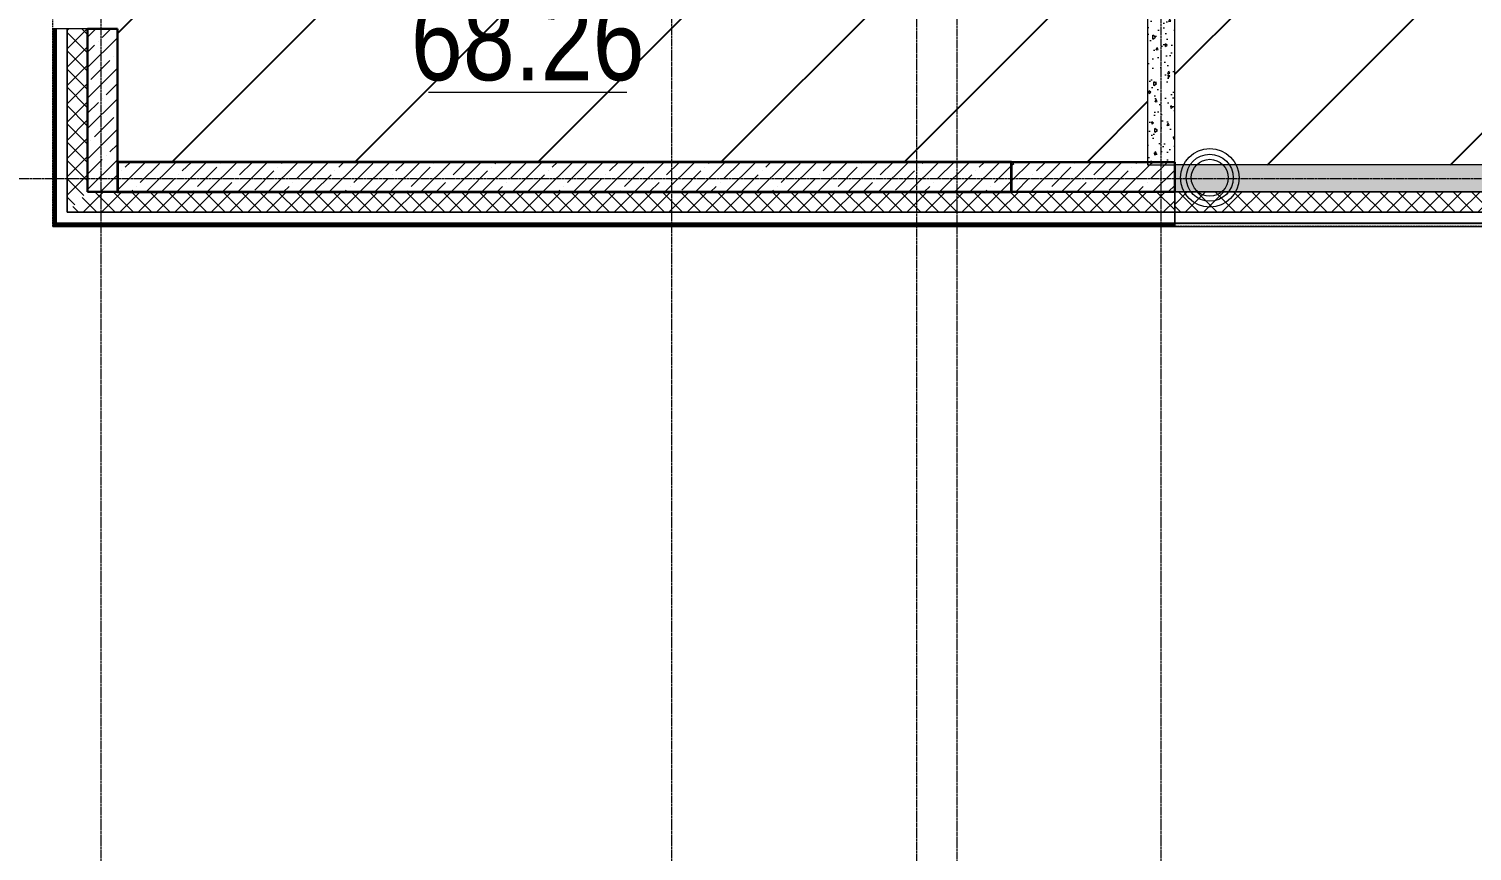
# Model space of a CAD drawing. Header units: millimetres. Extents: x 538266 to 1167394, y 114608 to 637157.
# Drawn here: x 828706 to 839327, y 130961 to 137013 of the extents above; entities that cross this region are included whole.
import ezdxf
from ezdxf.enums import TextEntityAlignment as Align

# ---------------------------------------------------------------- set-up
doc = ezdxf.new("R2010")
doc.units = ezdxf.units.MM
for name, pattern in [('CENTER2', [28.575, 19.05, -3.175, 3.175, -3.175]), ('DASHED', [19.05, 12.7, -6.35]), ('HIDDEN2', [4.7625, 3.175, -1.5875])]:
    doc.linetypes.add(name, pattern=pattern)
doc.layers.get('Defpoints').update_dxf_attribs({"color": 140})
doc.layers.add('A-AREA', color=7, linetype='Continuous', lineweight=15, true_color=0x7f7f7f)
doc.layers.add('РД_Оси_100', color=7, linetype='Continuous', lineweight=0, true_color=0x525252)
doc.layers.add('АР_Делит', color=120, linetype='Continuous', lineweight=0, plot=False)
for name, color, linetype, lineweight in [('АР_Колонны', 70, 'Continuous', 30), ('АР_площадь пом', 5, 'Continuous', 5), ('АР_Стены ЖБ', 7, 'Continuous', 35), ('АР_Стены ПЕНОблок', 52, 'Continuous', 20), ('АР_Тонкая', 254, 'Continuous', 5), ('АР_Утеплитель', 31, 'Continuous', 0), ('АР_Штриховка', 8, 'Continuous', 0)]:
    doc.layers.add(name, color=color, linetype=linetype, lineweight=lineweight)
doc.layers.add('ФВ-5', color=7, linetype='Continuous')
doc.styles.add('style1', font='ARIALN.TTF')

# ---------------------------------------------------------------- blocks, each defined once
blk = doc.blocks.new('MOK-МаркаПомещения1')
at = {"layer": 'A-AREA', "color": 0}
blk.add_line((-3.651, -1.944), (3.649, -1.944), dxfattribs=at)
at = {"layer": 'A-AREA', "color": 0, "style": 'style1'}
blk.add_attdef('АР-ПОМЕЩЕНИЕ:ПЛОЩАДЬ', text='', height=3, dxfattribs=at).set_placement((0, 0), align=Align.MIDDLE)
at = {"layer": 'Defpoints', "style": 'style1', "flags": 8}
blk.add_attdef('АР-ПОМЕЩЕНИЕ:НАИМЕНОВАНИЕ', text='', height=1, dxfattribs=at).set_placement((0, 2.956), align=Align.MIDDLE)
blk = doc.blocks.new('2_этаж')
at = {"layer": 'АР_Штриховка', "linetype": 'Continuous', "lineweight": 0, "true_color": 0x000000}
h = blk.add_hatch(dxfattribs=at)
h.set_pattern_fill('AR-CONC', color=18, angle=45, style=0)
h.set_pattern_definition([(95, (602274.53, -6e-11), (140.09465, 117.55338), [19.05, -209.55]), (40, (602274.53, -6e-11), (-160.01845, 110.17673), [15.24, -167.64058]), (145.45144, (602286.2, 9.8), (-19.9238, 227.7301), [16.19, -178.09024]), (91.1842, (602238.6, 35.92), (221.41024, 161.9534), [28.575, -314.325]), (141.63556, (602257.06, 49.42), (-7.0866, 342.82676), [24.285, -267.1356]), (36.18415, (602238.6, 35.92), (-7.0866, 342.82676), [22.85997, -251.45973]), (66, (602265.55, 44.9), (179.51998, 34.89515), [19.05, -209.55]), (11, (602265.55, 44.9), (-86.53993, 173.9412), [15.24, -167.64]), (116.45145, (602280.51, 47.81), (92.98005, 208.83634), [16.19, -178.08994]), (82.5, (602274.53, -6e-11), (-57.60547, 61.973414), [0, -165.608, 0, -170.18, 0, -168.275]), (52.5, (602274.53, -6e-11), (-23.589727, 118.087), [0, -97.028, 0, -161.798, 0, -64.135]), (12.5, (602234.48, -40.05), (99.927863, 91.826196), [0, -63.5, 0, -198.12, 0, -262.89]), (2.5, (602216.52, -58.01), (86.763904, 122.72239), [0, -82.55, 0, -131.572, 0, -186.69])])
h.paths.add_polyline_path([(680574, 136013), (680774, 136013), (680774, 140163), (680574, 140163)], flags=0)
h = blk.add_hatch(dxfattribs=at)
h.set_pattern_fill('_U', color=18, style=0, pattern_type=0)
h.set_pattern_definition([(360, (602274.5291, 0), (5e-17, 1), [])])
h.paths.add_polyline_path([(672519, 135558), (672544, 135583), (672544, 137013), (672519, 137013)], flags=0)
h = blk.add_hatch(dxfattribs=at)
h.set_pattern_fill('ANSI37', color=18, scale=30, style=0)
h.set_pattern_definition([(45, (602274.53, 0), (-67.35192, 67.35192), []), (135, (602274.53, 0), (-67.35192, -67.35192), [])])
h.paths.add_polyline_path([(672624, 135663), (672774, 135813), (672774, 137013), (672624, 137013)], flags=0)
h = blk.add_hatch(dxfattribs=at)
h.set_pattern_fill('AR-CONC', color=18, angle=-360, style=0)
h.set_pattern_definition([(50, (602274.53, 6e-11), (182.18467, -15.93909), [19.05, -209.55]), (355, (602274.53, 6e-11), (-35.24342, 191.05685), [15.24, -167.64058]), (100.45144, (602289.71, -1.33), (146.94125, 175.11775), [16.19, -178.09024]), (46.1842, (602274.53, 50.8), (271.07904, -42.04233), [28.575, -314.325]), (96.63556, (602297.12, 47.3), (237.40413, 247.42612), [24.28502, -267.1356]), (351.18415, (602274.53, 50.8), (237.40413, 247.42612), [22.85997, -251.45973]), (21, (602299.93, 38.1), (151.61439, -102.2652), [19.05, -209.55]), (326, (602299.93, 38.1), (61.80203, 184.18797), [15.24, -167.64]), (71.45145, (602312.56, 29.58), (213.41642, 81.92277), [16.19, -178.08994]), (37.5, (602274.53, 6e-11), (3.088603, 84.55504), [0, -165.608, 0, -170.18, 0, -168.275]), (7.5, (602274.53, 6e-11), (66.819663, 100.180575), [0, -97.028, 0, -161.798, 0, -64.135]), (327.5, (602217.89, 6e-11), (135.590595, -5.728744), [0, -63.5, 0, -198.12, 0, -262.89]), (317.5, (602192.49, 6e-11), (148.12918, 25.42649), [0, -82.55, 0, -131.572, 0, -186.69])])
h.paths.add_polyline_path([(699674, 135813), (699674, 136013), (680774, 136013), (680774, 135813)], flags=0)
h = blk.add_hatch(dxfattribs=at)
h.set_pattern_fill('ANSI37', color=18, scale=30, angle=-360, style=0)
h.set_pattern_definition([(45, (602274.53, 6e-11), (-67.35192, 67.35192), []), (135, (602274.53, 6e-11), (-67.35192, -67.35192), [])])
h.paths.add_polyline_path([(699674, 135663), (699674, 135813), (680774, 135813), (680774, 135663)], flags=0)
h = blk.add_hatch(dxfattribs=at)
h.set_pattern_fill('_U', color=18, angle=-360, style=0, pattern_type=0)
h.set_pattern_definition([(360, (602274.5291, 6e-11), (0, 1), [])])
h.paths.add_polyline_path([(699674, 135558), (699674, 135583), (680774, 135583), (680774, 135558)], flags=0)
at = {"layer": 'АР_Делит', "color": 18, "true_color": 0x000000}
for radius in [216, 173, 136]:
    blk.add_circle((681032, 135917), radius, dxfattribs=at)
at = {"layer": 'АР_Колонны', "color": 18, "linetype": 'HIDDEN2', "lineweight": 25, "true_color": 0x000000}
for p, q in [((672774, 137013), (672994, 137013)), ((672774, 135813), (672774, 137013)), ((672994, 137013), (672994, 135813)), ((679574, 136033), (680774, 136033)), ((679574, 135813), (679574, 136033)), ((680774, 136033), (680774, 135813)), ((672994, 135813), (672774, 135813)), ((680774, 135813), (679574, 135813))]:
    blk.add_line(p, q, dxfattribs=at)
at = {"layer": 'АР_Колонны', "color": 18, "linetype": 'Continuous', "lineweight": 15, "true_color": 0x000000}
for p, q in [((672994, 137013), (672774, 137013)), ((672774, 137013), (672774, 135813)), ((672994, 137013), (672774, 137013)), ((672774, 137013), (672774, 135813)), ((672994, 135813), (672994, 137013)), ((672994, 135813), (672994, 137013)), ((679574, 136033), (679574, 135813)), ((680774, 136033), (679574, 136033)), ((680774, 136033), (679574, 136033)), ((679574, 136033), (679574, 135813)), ((680774, 135813), (680774, 136033)), ((680774, 135813), (680774, 136033)), ((672774, 135813), (672994, 135813)), ((672774, 135813), (672994, 135813)), ((679574, 135813), (680774, 135813)), ((679574, 135813), (680774, 135813))]:
    blk.add_line(p, q, dxfattribs=at)
at = {"layer": 'АР_Стены ЖБ', "color": 18, "linetype": 'Continuous', "lineweight": 30, "true_color": 0x000000}
for p, q in [((672994, 137013), (672774, 137013)), ((672774, 137013), (672774, 135813)), ((672994, 135813), (672994, 137013)), ((680774, 136033), (679574, 136033)), ((679574, 136033), (679574, 135813)), ((680774, 135813), (680774, 136033)), ((672774, 135813), (672994, 135813)), ((679574, 135813), (680774, 135813))]:
    blk.add_line(p, q, dxfattribs=at)
at = {"layer": 'АР_Стены ЖБ', "color": 18, "linetype": 'Continuous', "lineweight": 35, "true_color": 0x000000}
for p, q in [((672994, 136033), (672994, 135813)), ((679574, 136033), (672994, 136033)), ((679574, 135813), (679574, 136033)), ((672994, 135813), (679574, 135813))]:
    blk.add_line(p, q, dxfattribs=at)
at = {"layer": 'АР_Стены ПЕНОблок', "color": 18, "linetype": 'Continuous', "lineweight": 20, "true_color": 0x000000}
for p, q in [((680574, 140163), (680574, 136013)), ((680774, 136013), (680774, 140163)), ((680574, 136013), (680774, 136013)), ((699674, 136013), (680774, 136013)), ((680774, 136013), (680774, 135813)), ((680774, 135813), (699674, 135813))]:
    blk.add_line(p, q, dxfattribs=at)
at = {"layer": 'АР_Тонкая', "color": 18, "linetype": 'Continuous', "lineweight": 5, "true_color": 0x000000}
for p, q in [((672544, 137013), (672519, 137013)), ((672519, 137013), (672519, 135558)), ((672624, 137013), (672544, 137013)), ((672544, 137013), (672544, 135583)), ((672544, 135583), (672544, 137013)), ((672624, 135663), (672624, 137013)), ((680774, 135663), (672624, 135663)), ((699674, 135663), (680774, 135663)), ((680774, 135663), (680774, 135583)), ((680774, 135583), (680774, 135663)), ((672519, 135558), (680774, 135558)), ((672544, 135583), (680774, 135583)), ((680774, 135583), (672544, 135583)), ((680774, 135583), (699674, 135583)), ((699674, 135583), (680774, 135583)), ((680774, 135583), (680774, 135558)), ((680774, 135558), (680774, 135583)), ((680774, 135558), (699674, 135558))]:
    blk.add_line(p, q, dxfattribs=at)
at = {"layer": 'АР_Утеплитель', "color": 18, "linetype": 'Continuous', "lineweight": 0, "true_color": 0x000000}
for p, q in [((672774, 137013), (672624, 137013)), ((672624, 137013), (672624, 135663)), ((672774, 135813), (672774, 137013)), ((680774, 135813), (672774, 135813)), ((699674, 135813), (680774, 135813)), ((680774, 135813), (680774, 135663)), ((680774, 135663), (680774, 135813)), ((672624, 135663), (680774, 135663)), ((680774, 135663), (699674, 135663))]:
    blk.add_line(p, q, dxfattribs=at)
at = {"layer": 'АР_Штриховка', "color": 18, "linetype": 'Continuous', "lineweight": 5, "true_color": 0x000000}
for p, q in [((672774, 136953), (672834, 137013)), ((672882, 136949), (672946, 137013)), ((672774, 136728), (672994, 136948)), ((672854, 136921), (672854, 136921)), ((672774, 136841), (672826, 136893)), ((672966, 136809), (672966, 136809)), ((672774, 136504), (672994, 136724)), ((672798, 136640), (672938, 136781)), ((672910, 136528), (672994, 136612)), ((672774, 136279), (672994, 136499)), ((672882, 136500), (672882, 136500)), ((672774, 136392), (672854, 136472)), ((672774, 136055), (672994, 136275)), ((672826, 136219), (672966, 136360)), ((672798, 136191), (672798, 136191)), ((672938, 136107), (672994, 136163)), ((672910, 136079), (672910, 136079)), ((672774, 135943), (672882, 136051)), ((672774, 135830), (672994, 136050)), ((672994, 135826), (673201, 136033)), ((673022, 135967), (673022, 135967)), ((673050, 135995), (673089, 136033)), ((673162, 135883), (673303, 136023)), ((673205, 135813), (673425, 136033)), ((673430, 135813), (673650, 136033)), ((673471, 135967), (673538, 136033)), ((673583, 135854), (673724, 135995)), ((673654, 135813), (673874, 136033)), ((673752, 136023), (673752, 136023)), ((673879, 135813), (674099, 136033)), ((673892, 135939), (673987, 136033)), ((674004, 135826), (674145, 135967)), ((674103, 135813), (674323, 136033)), ((674173, 135995), (674173, 135995)), ((674201, 136023), (674211, 136033)), ((674313, 135911), (674436, 136033)), ((674328, 135813), (674548, 136033)), ((674552, 135813), (674772, 136033)), ((674594, 135967), (674594, 135967)), ((674622, 135995), (674660, 136033)), ((674734, 135883), (674874, 136023)), ((674777, 135813), (674997, 136033)), ((675001, 135813), (675221, 136033)), ((675043, 135967), (675109, 136033)), ((675155, 135854), (675295, 135995)), ((675226, 135813), (675446, 136033)), ((675323, 136023), (675323, 136023)), ((675450, 135813), (675670, 136033)), ((675464, 135939), (675558, 136033)), ((675576, 135826), (675716, 135967)), ((675675, 135813), (675895, 136033)), ((675744, 135995), (675744, 135995)), ((675772, 136023), (675783, 136033)), ((675885, 135911), (676007, 136033)), ((675900, 135813), (676120, 136033)), ((676124, 135813), (676344, 136033)), ((676165, 135967), (676165, 135967)), ((676193, 135995), (676232, 136033)), ((676306, 135883), (676446, 136023)), ((676349, 135813), (676569, 136033)), ((676573, 135813), (676793, 136033)), ((676614, 135967), (676681, 136033)), ((676726, 135854), (676867, 135995)), ((676798, 135813), (677018, 136033)), ((676895, 136023), (676895, 136023)), ((677022, 135813), (677242, 136033)), ((677035, 135939), (677130, 136033)), ((677147, 135826), (677288, 135967)), ((677247, 135813), (677467, 136033)), ((677316, 135995), (677316, 135995)), ((677344, 136023), (677354, 136033)), ((677456, 135911), (677579, 136033)), ((677471, 135813), (677691, 136033)), ((677696, 135813), (677916, 136033)), ((677737, 135967), (677737, 135967)), ((677765, 135995), (677803, 136033)), ((677877, 135883), (678017, 136023)), ((677920, 135813), (678140, 136033)), ((678145, 135813), (678365, 136033)), ((678186, 135967), (678252, 136033)), ((678298, 135854), (678438, 135995)), ((678369, 135813), (678589, 136033)), ((678466, 136023), (678466, 136023)), ((678594, 135813), (678814, 136033)), ((678607, 135939), (678701, 136033)), ((678719, 135826), (678859, 135967)), ((678818, 135813), (679038, 136033)), ((678887, 135995), (678887, 135995)), ((678915, 136023), (678926, 136033)), ((679028, 135911), (679150, 136033)), ((679043, 135813), (679263, 136033)), ((679267, 135813), (679487, 136033)), ((679308, 135967), (679308, 135967)), ((679336, 135995), (679375, 136033)), ((679449, 135883), (679574, 136007)), ((679574, 135895), (679712, 136033)), ((679574, 136007), (679589, 136023)), ((679716, 135813), (679936, 136033)), ((679757, 135967), (679824, 136033)), ((679870, 135854), (680010, 135995)), ((679941, 135813), (680161, 136033)), ((680038, 136023), (680038, 136023)), ((680165, 135813), (680385, 136033)), ((680178, 135939), (680273, 136033)), ((680291, 135826), (680431, 135967)), ((680390, 135813), (680610, 136033)), ((680459, 135995), (680459, 135995)), ((680487, 136023), (680497, 136033)), ((680599, 135911), (680722, 136033)), ((680614, 135813), (680774, 135973)), ((672869, 135813), (672994, 135938)), ((672994, 135938), (672994, 135939)), ((673134, 135854), (673134, 135854)), ((673318, 135813), (673415, 135911)), ((673443, 135939), (673443, 135939)), ((673767, 135813), (673836, 135883)), ((673864, 135911), (673864, 135911)), ((674216, 135813), (674257, 135854)), ((674285, 135883), (674285, 135883)), ((674440, 135813), (674566, 135939)), ((674706, 135854), (674706, 135854)), ((674889, 135813), (674987, 135911)), ((675015, 135939), (675015, 135939)), ((675338, 135813), (675407, 135883)), ((675436, 135911), (675436, 135911)), ((675787, 135813), (675828, 135854)), ((675857, 135883), (675857, 135883)), ((676012, 135813), (676137, 135939)), ((676277, 135854), (676277, 135854)), ((676461, 135813), (676558, 135911)), ((676586, 135939), (676586, 135939)), ((676910, 135813), (676979, 135883)), ((677007, 135911), (677007, 135911)), ((677359, 135813), (677400, 135854)), ((677428, 135883), (677428, 135883)), ((677583, 135813), (677709, 135939)), ((677849, 135854), (677849, 135854)), ((678032, 135813), (678130, 135911)), ((678158, 135939), (678158, 135939)), ((678481, 135813), (678551, 135883)), ((678579, 135911), (678579, 135911)), ((678930, 135813), (678972, 135854)), ((679000, 135883), (679000, 135883)), ((679155, 135813), (679280, 135939)), ((679421, 135854), (679421, 135854)), ((679492, 135813), (679574, 135895)), ((679604, 135813), (679701, 135911)), ((679729, 135939), (679729, 135939)), ((680053, 135813), (680122, 135883)), ((680150, 135911), (680150, 135911)), ((680502, 135813), (680543, 135854)), ((680571, 135883), (680571, 135883)), ((680726, 135813), (680774, 135860)), ((672981, 135813), (672994, 135826)), ((673093, 135813), (673106, 135826)), ((673555, 135826), (673555, 135826)), ((674665, 135813), (674678, 135826)), ((675127, 135826), (675127, 135826)), ((676236, 135813), (676249, 135826)), ((676698, 135826), (676698, 135826)), ((677808, 135813), (677821, 135826)), ((678270, 135826), (678270, 135826)), ((679379, 135813), (679392, 135826)), ((679841, 135826), (679841, 135826))]:
    blk.add_line(p, q, dxfattribs=at)
at = {"layer": 'АР_Штриховка', "color": 18, "linetype": 'Continuous', "lineweight": 0, "true_color": 0x000000}
for p, q in [((672843, 135663), (672733, 135773)), ((672741, 135663), (672891, 135813)), ((672978, 135663), (672828, 135813)), ((672876, 135663), (673026, 135813)), ((673112, 135663), (672962, 135813)), ((673011, 135663), (673161, 135813)), ((673247, 135663), (673097, 135813)), ((673145, 135663), (673295, 135813)), ((673382, 135663), (673232, 135813)), ((673280, 135663), (673430, 135813)), ((673516, 135663), (673366, 135813)), ((673415, 135663), (673565, 135813)), ((673651, 135663), (673501, 135813)), ((673549, 135663), (673699, 135813)), ((673786, 135663), (673636, 135813)), ((673684, 135663), (673834, 135813)), ((673920, 135663), (673770, 135813)), ((673819, 135663), (673969, 135813)), ((674055, 135663), (673905, 135813)), ((673953, 135663), (674103, 135813)), ((674190, 135663), (674040, 135813)), ((674088, 135663), (674238, 135813)), ((674325, 135663), (674175, 135813)), ((674223, 135663), (674373, 135813)), ((674459, 135663), (674309, 135813)), ((674358, 135663), (674508, 135813)), ((674594, 135663), (674444, 135813)), ((674492, 135663), (674642, 135813)), ((674729, 135663), (674579, 135813)), ((674627, 135663), (674777, 135813)), ((674863, 135663), (674713, 135813)), ((674762, 135663), (674912, 135813)), ((674998, 135663), (674848, 135813)), ((674896, 135663), (675046, 135813)), ((675133, 135663), (674983, 135813)), ((675031, 135663), (675181, 135813)), ((675268, 135663), (675118, 135813)), ((675166, 135663), (675316, 135813)), ((675402, 135663), (675252, 135813)), ((675300, 135663), (675450, 135813)), ((675537, 135663), (675387, 135813)), ((675435, 135663), (675585, 135813)), ((675672, 135663), (675522, 135813)), ((675570, 135663), (675720, 135813)), ((675806, 135663), (675656, 135813)), ((675705, 135663), (675855, 135813)), ((675941, 135663), (675791, 135813)), ((675839, 135663), (675989, 135813)), ((676076, 135663), (675926, 135813)), ((675974, 135663), (676124, 135813)), ((676210, 135663), (676060, 135813)), ((676109, 135663), (676259, 135813)), ((676345, 135663), (676195, 135813)), ((676243, 135663), (676393, 135813)), ((676480, 135663), (676330, 135813)), ((676378, 135663), (676528, 135813)), ((676615, 135663), (676465, 135813)), ((676513, 135663), (676663, 135813)), ((676749, 135663), (676599, 135813)), ((676648, 135663), (676798, 135813)), ((676884, 135663), (676734, 135813)), ((676782, 135663), (676932, 135813)), ((677019, 135663), (676869, 135813)), ((676917, 135663), (677067, 135813)), ((677153, 135663), (677003, 135813)), ((677052, 135663), (677202, 135813)), ((677288, 135663), (677138, 135813)), ((677186, 135663), (677336, 135813)), ((677423, 135663), (677273, 135813)), ((677321, 135663), (677471, 135813)), ((677557, 135663), (677407, 135813)), ((677456, 135663), (677606, 135813)), ((677692, 135663), (677542, 135813)), ((677590, 135663), (677740, 135813)), ((677827, 135663), (677677, 135813)), ((677725, 135663), (677875, 135813)), ((677962, 135663), (677812, 135813)), ((677860, 135663), (678010, 135813)), ((678096, 135663), (677946, 135813)), ((677995, 135663), (678145, 135813)), ((678231, 135663), (678081, 135813)), ((678129, 135663), (678279, 135813)), ((678366, 135663), (678216, 135813)), ((678264, 135663), (678414, 135813)), ((678500, 135663), (678350, 135813)), ((678399, 135663), (678549, 135813)), ((678635, 135663), (678485, 135813)), ((678533, 135663), (678683, 135813)), ((678770, 135663), (678620, 135813)), ((678668, 135663), (678818, 135813)), ((678905, 135663), (678755, 135813)), ((678803, 135663), (678953, 135813)), ((679039, 135663), (678889, 135813)), ((678937, 135663), (679087, 135813)), ((679174, 135663), (679024, 135813)), ((679072, 135663), (679222, 135813)), ((679309, 135663), (679159, 135813)), ((679207, 135663), (679357, 135813)), ((679443, 135663), (679293, 135813)), ((679342, 135663), (679492, 135813)), ((679578, 135663), (679428, 135813)), ((679476, 135663), (679626, 135813)), ((679713, 135663), (679563, 135813)), ((679611, 135663), (679761, 135813)), ((679847, 135663), (679697, 135813)), ((679746, 135663), (679896, 135813)), ((679982, 135663), (679832, 135813)), ((679880, 135663), (680030, 135813)), ((680117, 135663), (679967, 135813)), ((680015, 135663), (680165, 135813)), ((680252, 135663), (680102, 135813)), ((680150, 135663), (680300, 135813)), ((680386, 135663), (680236, 135813)), ((680285, 135663), (680435, 135813)), ((680521, 135663), (680371, 135813)), ((680419, 135663), (680569, 135813)), ((680656, 135663), (680506, 135813)), ((680554, 135663), (680704, 135813)), ((680774, 135680), (680640, 135813)), ((680689, 135663), (680774, 135748)), ((672708, 135663), (672666, 135706)), ((672519, 135559), (680774, 135559)), ((672520, 135560), (680774, 135560)), ((672521, 135561), (680774, 135561)), ((672522, 135562), (680774, 135562)), ((672523, 135563), (680774, 135563)), ((672524, 135564), (680774, 135564)), ((672525, 135565), (680774, 135565)), ((672526, 135566), (680774, 135566)), ((672527, 135567), (680774, 135567)), ((672528, 135568), (680774, 135568)), ((672529, 135569), (680774, 135569)), ((672530, 135570), (680774, 135570)), ((672531, 135571), (680774, 135571)), ((672532, 135572), (680774, 135572)), ((672533, 135573), (680774, 135573)), ((672534, 135574), (680774, 135574)), ((672535, 135575), (680774, 135575)), ((672536, 135576), (680774, 135576)), ((672537, 135577), (680774, 135577)), ((672538, 135578), (680774, 135578)), ((672539, 135579), (680774, 135579)), ((672540, 135580), (680774, 135580)), ((672541, 135581), (680774, 135581)), ((672542, 135582), (680774, 135582)), ((672543, 135583), (680774, 135583))]:
    blk.add_line(p, q, dxfattribs=at)
at = {"layer": 'АР_площадь пом', "color": 18, "linetype": 'Continuous', "lineweight": 15, "true_color": 0x000000}
ref = blk.add_blockref('MOK-МаркаПомещения1', (676013, 136935), dxfattribs=dict(at, xscale=200, yscale=200, zscale=100))
ref.add_attrib('АР-ПОМЕЩЕНИЕ:НАИМЕНОВАНИЕ', 'Учебный класс (2-4 классы)', dxfattribs={"layer": 'Defpoints', "height": 200, "style": 'style1'}).set_placement((676013, 137526), align=Align.MIDDLE)
ref.add_attrib('АР-ПОМЕЩЕНИЕ:ПЛОЩАДЬ', '68.26', dxfattribs={"layer": 'A-AREA', "color": 0, "height": 600, "style": 'style1'}).set_placement((676013, 136935), align=Align.MIDDLE)
at = {"layer": 'Defpoints', "color": 18, "true_color": 0x000000, "style": 'style1'}
for p in [(677971, 219836), (678101, 211681)]:
    blk.add_attdef('АР-ПОМЕЩЕНИЕ:НАИМЕНОВАНИЕ', text='', height=100, dxfattribs=at).set_placement(p, align=Align.MIDDLE)
blk = doc.blocks.new('СОШ_2200_АР_ОСИ_М100_28.05.24')
at = {"layer": 'АР_Делит', "color": 251, "linetype": 'DASHED', "true_color": 0x636466}
blk.add_lwpolyline([(114955, 135155), (114955, -355), (93595.036, -355), (93595.036, 13855), (94145, 13855), (94145, 68320), (66055, 68320), (66055, 13857.73), (83455, 13857.73), (83455, -355), (45245, -355), (45245, 13145), (44695, 13145), (44695, 26755), (45245, 26755), (45245, 68320), (20455, 68320), (20455, 26755), (27955, 26755), (27955, 13145), (-355, 13145), (-355, 100855)], dxfattribs=at)
at = {"layer": 'РД_Оси_100', "color": 251, "linetype": 'CENTER2', "true_color": 0x636466}
for p, q in [((0, -6155), (0, 139938.679)), ((4200, -6155), (4200, 139938.679)), ((-5954.958, 13500), (29555, 13500))]:
    blk.add_line(p, q, dxfattribs=at)
for points in [[(5849.555, 139938.679), (6000, 139538.679), (6000, -6194.559)], [(6300, -6195.83), (6300, 139538.679), (6450, 139938.679)], [(7800, -6155), (7800, 139938.679)]]:
    blk.add_lwpolyline(points, dxfattribs=at)

msp = doc.modelspace()

# ---------------------------------------------------------------- hatches: boundary and pattern name
at = {"layer": 'ФВ-5'}
h = msp.add_hatch(dxfattribs=at)
h.set_pattern_fill('ANSI31', color=3, scale=300)
h.paths.add_polyline_path([(856938, 141853), (856718, 141633), (856718, 141594), (856418, 141594), (856418, 142494), (856718, 142494), (856718, 142082), (856938, 142302), (856938, 143613), (856038, 143613), (856038, 143603), (853264, 143603, -0.558775), (852896, 143603), (851388, 143603, -0.414214), (851688, 143303, -1), (851088, 143303, -0.414214), (851388, 143603), (850280, 143603, -0.558775), (849912, 143603), (849138, 143603), (848238, 143603), (847308, 143603), (847308, 143383), (846938, 143383), (846938, 143453), (846938, 143603), (846438, 143603), (846438, 142703), (846738, 142703), (846738, 142583), (846318, 142583), (846318, 143603), (845838, 143603), (842358, 143603), (842358, 143383), (842068, 143383), (842068, 143603), (841438, 143603), (839883, 143603, -0.333315), (840099, 143315, -1), (839499, 143315, -0.333315), (839715, 143603), (838680, 143603, -0.558775), (838312, 143603), (837508, 143603), (837508, 143383), (837138, 143383), (837138, 141363), (837148, 141363), (837148, 140163), (837138, 136013), (837202, 136013, -0.618518), (837589, 136013), (840886, 136013, -0.618518), (841273, 136013), (841438, 136013), (841438, 136033), (842314, 136033, -0.582347), (842689, 136013), (843586, 136013, -0.618518), (843973, 136013), (844402, 136013, -0.618518), (844789, 136013), (845838, 136013), (845838, 136033), (847038, 136033), (848238, 136031), (848238, 136033), (849138, 136033), (850196, 136030, -0.587964), (850573, 136013), (851002, 136013, -0.618518), (851389, 136013), (852286, 136013, -0.618518), (852673, 136013), (853102, 136013, -0.618518), (853489, 136013), (855286, 136013, -0.618518), (855673, 136013), (856037, 136013), (856038, 136014), (856038, 136313), (856786, 136313), (856938, 136465)])
h.paths.add_polyline_path([(851418, 140993), (851968, 140993, -1), (851968, 140393), (851418, 140393, -1)], flags=16)
h.paths.add_polyline_path([(847058, 139675, -1), (846625, 139675, -1)], flags=16)
h.paths.add_polyline_path([(847014, 139675, -1), (846668, 139675, -1)], flags=0)
h.paths.add_polyline_path([(846977, 139675, -1), (846705, 139675, -1)], flags=0)
h.paths.add_polyline_path([(846738, 141603), (846438, 141603), (846438, 142503), (846738, 142503)], flags=16)
h.paths.add_polyline_path([(844344, 140389), (843794, 140389, -1), (843794, 140989), (844344, 140989, -1)], flags=16)
h.paths.add_polyline_path([(836345, 144457, -0.893187), (836938, 144525), (836938, 145103), (835938, 145103), (833188, 145103, -0.582884), (832812, 145103), (829358, 145103), (829358, 144737, -0.255743), (829458, 144555, -0.284268), (829338, 144362), (829338, 141213), (829358, 141213), (829358, 140313), (829351, 139257, -0.265015), (829458, 139071, -0.284268), (829338, 138878), (829338, 138449, -0.284268), (829458, 138255, -0.284268), (829338, 138062), (829338, 137013), (829358, 137013), (829358, 136033), (835938, 136033), (836938, 136033), (836938, 139613), (836628, 139613), (836628, 140513), (836928, 140513), (836928, 140893), (836508, 140893), (836508, 142033), (836938, 142033), (836938, 143618, -0.284268), (836818, 143811, -0.284268), (836938, 144005), (836938, 144390, -0.893187)])
h.paths.add_polyline_path([(840538, 148013), (840538, 150213), (840538, 150413), (840538, 151713), (840538, 156113), (841188, 156113), (841188, 156333), (841428, 156333), (841428, 156683, -0.270169), (841318, 156871, -0.270169), (841428, 157060), (841428, 158017, -0.270169), (841318, 158205, -0.270169), (841428, 158393), (841428, 158493), (840858, 158493), (840858, 158718), (840583, 159195), (840604, 159207), (840605, 159207, -0.120105), (840858, 159268), (840858, 159293), (840858, 159438), (840583, 159915), (840604, 159927), (840605, 159927, -0.120105), (840858, 159988), (840858, 160013), (840858, 161103), (840440, 161103, -0.594367), (840060, 161103), (838657, 161080, -0.414214), (838957, 160780, -1), (838357, 160780, -0.414214), (838657, 161080), (838352, 161096, -0.581306), (837976, 161103), (837868, 161103), (837868, 159543), (837868, 158590), (837148, 158590), (837148, 157813), (837148, 157743, -0.270169), (837258, 157555, -0.270169), (837148, 157367), (837148, 155699, -0.910455), (837743, 155644, -0.910455), (837148, 155588), (837148, 154760, -0.270169), (837258, 154571, -0.270169), (837148, 154383), (837148, 154113), (837148, 153213), (837148, 149223), (837138, 149003), (835938, 149003), (829358, 149003), (829358, 148637, -0.255743), (829458, 148455, -0.284268), (829338, 148262), (829338, 146165, -0.284268), (829458, 145971, -0.255743), (829358, 145789), (829358, 145693), (829578, 145693), (829578, 145323), (832816, 145323, -0.558775), (833184, 145323), (835938, 145323), (835938, 145603), (837138, 145603), (837138, 145290), (837138, 145290), (837138, 145103), (837138, 144001, -0.259982), (837250, 143823), (838308, 143823, -0.582884), (838684, 143823), (841438, 143823), (841439, 143823), (842338, 143823), (845838, 143823), (847038, 143823), (848238, 143823), (849138, 143823), (849908, 143823, -0.582884), (850284, 143823), (852892, 143823, -0.582884), (853268, 143823), (855158, 143823), (855158, 144113), (855783, 144113), (856038, 144113), (856038, 144113), (856728, 144113), (856738, 144123), (856738, 148413), (856038, 148413), (856038, 148713), (855170, 148713, -0.594367), (854790, 148713), (851786, 148713, -0.32294), (851558, 148604), (851558, 147814), (851243, 147814), (850767, 147539), (850754, 147560), (850755, 147561, -0.120105), (850693, 147814), (850668, 147814), (850523, 147814), (850047, 147538), (850034, 147560), (850035, 147560, -0.120105), (849973, 147813), (849948, 147813), (849638, 147813), (849438, 147813), (849238, 147813), (847538, 147813), (840538, 147813)])
h.paths.add_polyline_path([(836928, 154113), (836928, 154387, -0.260437), (836825, 154571, -0.260437), (836928, 154756), (836928, 157371, -0.260437), (836825, 157555, -0.260437), (836928, 157739), (836928, 157813), (836928, 158313), (833193, 158313, -0.618224), (832806, 158313), (829578, 158313), (829578, 157743), (829338, 157743), (829338, 157649, -0.284268), (829458, 157455, -0.284268), (829338, 157262), (829338, 154113), (829358, 154113), (829358, 153213), (829357, 152154, -0.25765), (829458, 151971, -0.284268), (829338, 151778), (829338, 151349, -0.284268), (829458, 151155, -0.284268), (829338, 150962), (829338, 150065, -0.284268), (829458, 149871, -0.255743), (829358, 149689), (829358, 149223), (834728, 149223), (834728, 149523), (835628, 149523), (835628, 149223), (835708, 149223), (835708, 149643), (836928, 149643), (836928, 153213)], flags=17)

# ---------------------------------------------------------------- block references
msp.add_blockref('2_этаж', (156364, 0))
at = {"layer": 'РД_Оси_100'}
msp.add_blockref('СОШ_2200_АР_ОСИ_М100_28.05.24', (829238, 122413), dxfattribs=at)

doc.saveas('drawing.dxf')
